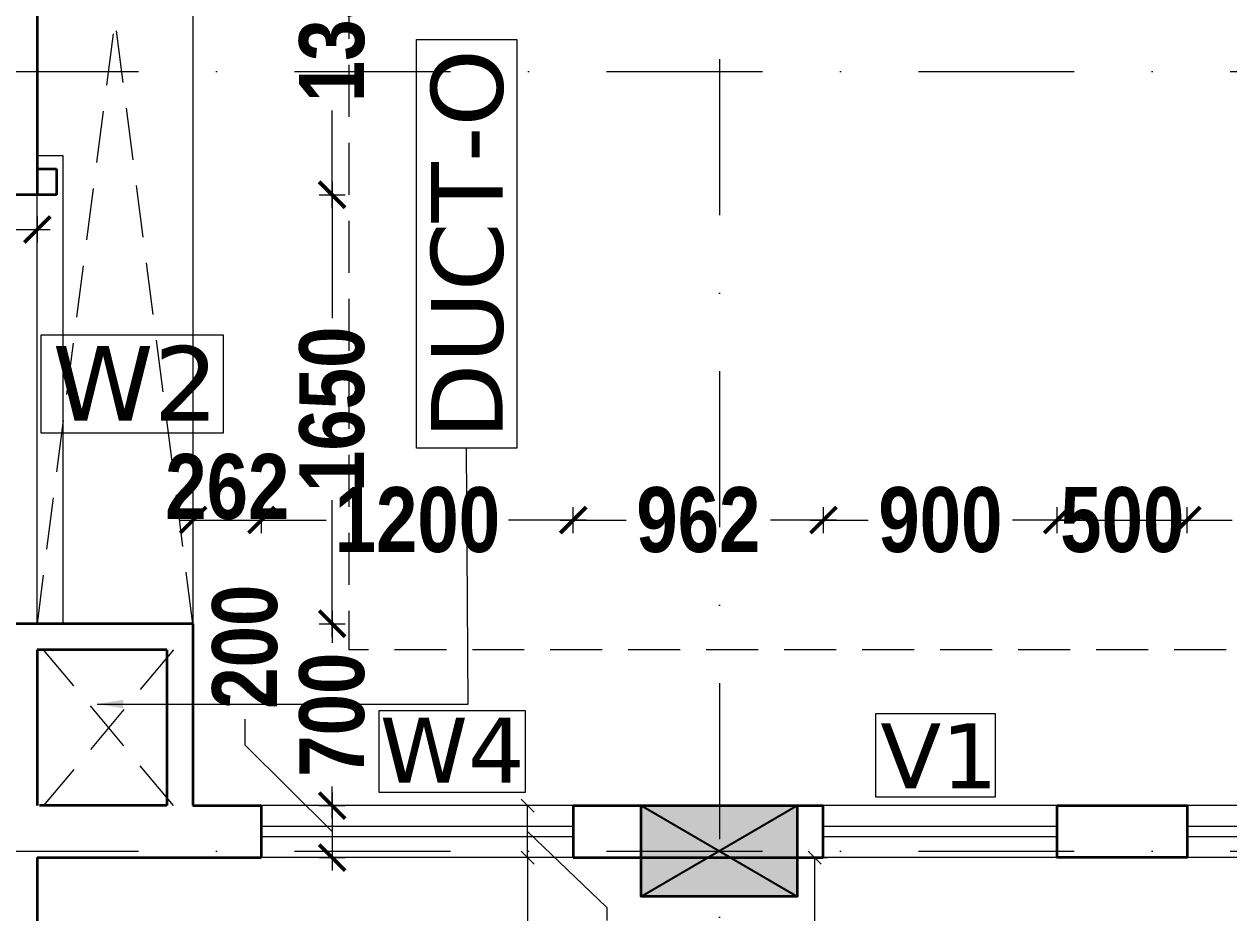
# Model space of a CAD drawing. Header units: millimetres. Extents: x -3092155 to 4513934, y -12317808 to 1850003.
# Drawn here: x -394009 to -389373, y -5564124 to -5560704 of the extents above; entities that cross this region are included whole.
import ezdxf

# ---------------------------------------------------------------- set-up
doc = ezdxf.new("R2010")
doc.units = ezdxf.units.MM
doc.header["$LTSCALE"] = 2
doc.header["$MEASUREMENT"] = 0
doc.header["$PDMODE"] = 34
doc.header["$PDSIZE"] = 500
doc.linetypes.add('DASHDOT', pattern=[1, 0.5, -0.25, 0, -0.25])
doc.linetypes.add('DASHED2', pattern=[0.375, 0.25, -0.125])
for name, color, linetype, lineweight in [('coloumn', 10, 'Continuous', 35), ('cornice', 12, 'Continuous', 25), ('D DIM', 250, 'Continuous', 9), ('DIM', 27, 'Continuous', 5), ('DUCT', 37, 'Continuous', 35), ('glass', 5, 'Continuous', 15), ('GRID', 251, 'DASHDOT', 5), ('SILL', 74, 'Continuous', 9), ('v1', 162, 'Continuous', 5), ('VENTI', 162, 'Continuous', 5), ('W2', 162, 'Continuous', 5), ('w4', 162, 'Continuous', 5), ('WAll', 250, 'Continuous', 35)]:
    doc.layers.add(name, color=color, linetype=linetype, lineweight=lineweight)
doc.layers.add('DOT', color=7, linetype='DASHED2', lineweight=0, true_color=0x89067c)
doc.layers.add('duct text', color=7, linetype='Continuous', lineweight=5, true_color=0x30182a)
doc.styles.add('COLOUMNN DIM', font='ARIALNB.TTF', dxfattribs={"height": 550})
doc.styles.add('door', font='arial.ttf', dxfattribs={"height": 70})
doc.styles.add('INNER DIM', font='ARIALNB.TTF', dxfattribs={"height": 250})
doc.styles.add('int dim', font='arialbd.ttf', dxfattribs={"height": 200})
doc.styles.add('style2', font='verdana.ttf')
doc.dimstyles.new('DOOR', dxfattribs={"dimtxt": 100, "dimasz": 100, "dimexe": 25, "dimexo": 50, "dimgap": 25, "dimtad": 0, "dimtih": 1, "dimtoh": 1, "dimdec": 0, "dimzin": 3, "dimdsep": 46, "dimtxsty": 'door', "dimblk": 'OBLIQUE', "dimcen": 200, "dimclrd": 256, "dimclre": 256, "dimclrt": 256, "dimadec": 0, "dimazin": 0, "dimtfac": 1, "dimtdec": 0, "dimtofl": 0, "dimtmove": 2, "dimatfit": 3, "dimfxl": 300, "dimfxlon": 1, "dimfrac": 1, "dimtolj": 1, "dimtzin": 0, "dimlwd": -1, "dimlwe": -1, "dimarcsym": 0})
doc.dimstyles.new('external final', dxfattribs={"dimscale": 0, "dimtxt": 250, "dimasz": 100, "dimexe": 50, "dimexo": 50, "dimgap": 50, "dimtad": 0, "dimdec": 0, "dimzin": 0, "dimdsep": 46, "dimtxsty": 'INNER DIM', "dimblk": 'ARCHTICK', "dimcen": 100, "dimdle": 50, "dimclrd": 256, "dimclre": 256, "dimclrt": 256, "dimadec": 0, "dimazin": 0, "dimtfac": 1, "dimtdec": 0, "dimtix": 1, "dimtmove": 1, "dimatfit": 3, "dimfxl": 50, "dimfxlon": 1, "dimtolj": 1, "dimtzin": 0, "dimlwd": -1, "dimlwe": -1, "dimarcsym": 1})
doc.dimstyles.new('lamon', dxfattribs={"dimtxt": 200, "dimasz": 50, "dimexe": 50, "dimexo": 100, "dimgap": 25, "dimtad": 0, "dimdec": 0, "dimzin": 3, "dimdsep": 46, "dimtxsty": 'int dim', "dimblk": 'OBLIQUE', "dimcen": 90, "dimclrd": 256, "dimclre": 256, "dimclrt": 256, "dimadec": 0, "dimazin": 0, "dimtfac": 1, "dimtdec": 0, "dimtofl": 0, "dimtmove": 1, "dimatfit": 3, "dimfxl": 1, "dimfrac": 1, "dimtolj": 1, "dimtzin": 0, "dimlwd": -1, "dimlwe": -1, "dimarcsym": 1})

# ---------------------------------------------------------------- blocks, each defined once
blk = doc.blocks.new('_ArchTick')
at = {"color": 0, "linetype": 'ByBlock', "const_width": 0.15}
blk.add_lwpolyline([(-0.5, -0.5), (0.5, 0.5)], dxfattribs=at)
blk = doc.blocks.new('*D258')
at = {"layer": 'D DIM', "ltscale": 100, "transparency": 16777216}
for p, q in [((-392823.9, -5559961.2), (-392823.9, -5560336)), ((-392873.9, -5560011.2), (-392773.9, -5560011.2)), ((-392823.9, -5561411.2), (-392823.9, -5561036.4)), ((-392873.9, -5561361.2), (-392773.9, -5561361.2))]:
    blk.add_line(p, q, dxfattribs=at)
at = {"layer": 'Defpoints', "color": 0, "lineweight": 50, "ltscale": 100, "transparency": 16777216}
for p in [(-393958.5, -5560011.2), (-393958.5, -5561361.2), (-392823.9, -5561361.2)]:
    blk.add_point(p, dxfattribs=at)
at = {"layer": 'D DIM', "ltscale": 100, "transparency": 16777216, "xscale": 100, "yscale": 100, "zscale": 100}
for p, rotation in [((-392823.9, -5560011.2), 90), ((-392823.9, -5561361.2), 270)]:
    blk.add_blockref('_ArchTick', p, dxfattribs=dict(at, rotation=rotation))
at = {"layer": 'D DIM', "ltscale": 100, "transparency": 16777216, "insert": (-392823.9, -5560686.2), "char_height": 250, "attachment_point": 5, "rotation": 90, "style": 'INNER DIM'}
blk.add_mtext('\\A1;1350', dxfattribs=at)
blk = doc.blocks.new('*D259')
at = {"layer": 'D DIM', "ltscale": 100, "transparency": 16777216}
for p, q in [((-392823.9, -5561311.2), (-392823.9, -5561836)), ((-392873.9, -5561361.2), (-392773.9, -5561361.2)), ((-392823.9, -5563061.2), (-392823.9, -5562536.4)), ((-392873.9, -5563011.2), (-392773.9, -5563011.2))]:
    blk.add_line(p, q, dxfattribs=at)
at = {"layer": 'Defpoints', "color": 0, "lineweight": 50, "ltscale": 100, "transparency": 16777216}
for p in [(-393958.5, -5561361.2), (-393358.5, -5563011.2), (-392823.9, -5563011.2)]:
    blk.add_point(p, dxfattribs=at)
at = {"layer": 'D DIM', "ltscale": 100, "transparency": 16777216, "xscale": 100, "yscale": 100, "zscale": 100}
for p, rotation in [((-392823.9, -5561361.2), 90), ((-392823.9, -5563011.2), 270)]:
    blk.add_blockref('_ArchTick', p, dxfattribs=dict(at, rotation=rotation))
at = {"layer": 'D DIM', "ltscale": 100, "transparency": 16777216, "insert": (-392823.9, -5562186.2), "char_height": 250, "attachment_point": 5, "rotation": 90, "style": 'INNER DIM'}
blk.add_mtext('\\A1;1650', dxfattribs=at)
blk = doc.blocks.new('*D260')
at = {"layer": 'D DIM', "ltscale": 100, "transparency": 16777216}
for p, q in [((-392823.9, -5562961.2), (-392823.9, -5563085.3)), ((-392873.9, -5563011.2), (-392773.9, -5563011.2)), ((-392823.9, -5563761.2), (-392823.9, -5563637.1)), ((-392873.9, -5563711.2), (-392773.9, -5563711.2))]:
    blk.add_line(p, q, dxfattribs=at)
at = {"layer": 'Defpoints', "color": 0, "lineweight": 50, "ltscale": 100, "transparency": 16777216}
for p in [(-393358.5, -5563011.2), (-393358.5, -5563711.2), (-392823.9, -5563711.2)]:
    blk.add_point(p, dxfattribs=at)
at = {"layer": 'D DIM', "ltscale": 100, "transparency": 16777216, "xscale": 100, "yscale": 100, "zscale": 100}
for p, rotation in [((-392823.9, -5563011.2), 90), ((-392823.9, -5563711.2), 270)]:
    blk.add_blockref('_ArchTick', p, dxfattribs=dict(at, rotation=rotation))
at = {"layer": 'D DIM', "ltscale": 100, "transparency": 16777216, "insert": (-392823.9, -5563361.2), "char_height": 250, "attachment_point": 5, "rotation": 90, "style": 'INNER DIM'}
blk.add_mtext('\\A1;700', dxfattribs=at)
blk = doc.blocks.new('*D261')
at = {"layer": 'D DIM', "ltscale": 100, "transparency": 16777216}
for p, q in [((-393159, -5563478), (-393159, -5563378)), ((-392823.9, -5563811.2), (-393159, -5563478)), ((-392823.9, -5563661.2), (-392823.9, -5563961.2)), ((-392873.9, -5563711.2), (-392773.9, -5563711.2)), ((-392873.9, -5563911.2), (-392773.9, -5563911.2))]:
    blk.add_line(p, q, dxfattribs=at)
at = {"layer": 'Defpoints', "color": 0, "lineweight": 50, "ltscale": 100, "transparency": 16777216}
for p in [(-393358.5, -5563711.2), (-393096, -5563911.2), (-392823.9, -5563911.2)]:
    blk.add_point(p, dxfattribs=at)
at = {"layer": 'D DIM', "ltscale": 100, "transparency": 16777216, "xscale": 100, "yscale": 100, "zscale": 100}
for p, rotation in [((-392823.9, -5563711.2), 90), ((-392823.9, -5563911.2), 270)]:
    blk.add_blockref('_ArchTick', p, dxfattribs=dict(at, rotation=rotation))
at = {"layer": 'D DIM', "ltscale": 100, "transparency": 16777216, "insert": (-393159, -5563099.7), "char_height": 250, "attachment_point": 5, "rotation": 90, "style": 'INNER DIM'}
blk.add_mtext('\\A1;200', dxfattribs=at)
blk = doc.blocks.new('*D262')
at = {"layer": 'D DIM', "ltscale": 100, "transparency": 16777216}
for p, q in [((-393358.5, -5562662.4), (-393358.5, -5562562.4)), ((-393096, -5562662.4), (-393096, -5562562.4)), ((-393408.5, -5562612.4), (-393046, -5562612.4))]:
    blk.add_line(p, q, dxfattribs=at)
at = {"layer": 'Defpoints', "color": 0, "lineweight": 50, "ltscale": 100, "transparency": 16777216}
for p in [(-393096, -5562612.4), (-393358.5, -5563011.2), (-393096, -5563711.2)]:
    blk.add_point(p, dxfattribs=at)
at = {"layer": 'D DIM', "ltscale": 100, "transparency": 16777216, "xscale": 100, "yscale": 100, "zscale": 100, "rotation": 180}
blk.add_blockref('_ArchTick', (-393358.5, -5562612.4), dxfattribs=at)
at = {"layer": 'D DIM', "ltscale": 100, "transparency": 16777216, "xscale": 100, "yscale": 100, "zscale": 100}
blk.add_blockref('_ArchTick', (-393096, -5562612.4), dxfattribs=at)
at = {"layer": 'D DIM', "ltscale": 100, "transparency": 16777216, "insert": (-393227.2, -5562484.9), "char_height": 250, "attachment_point": 5, "style": 'INNER DIM'}
blk.add_mtext('\\A1;262', dxfattribs=at)
blk = doc.blocks.new('*D263')
at = {"layer": 'D DIM', "ltscale": 100, "transparency": 16777216}
for p, q in [((-393096, -5562662.4), (-393096, -5562562.4)), ((-391896, -5562662.4), (-391896, -5562562.4)), ((-393146, -5562612.4), (-392846.2, -5562612.4)), ((-391846, -5562612.4), (-392145.8, -5562612.4))]:
    blk.add_line(p, q, dxfattribs=at)
at = {"layer": 'Defpoints', "color": 0, "lineweight": 50, "ltscale": 100, "transparency": 16777216}
for p in [(-391896, -5562612.4), (-393096, -5563711.2), (-391896, -5563711.2)]:
    blk.add_point(p, dxfattribs=at)
at = {"layer": 'D DIM', "ltscale": 100, "transparency": 16777216, "xscale": 100, "yscale": 100, "zscale": 100, "rotation": 180}
blk.add_blockref('_ArchTick', (-393096, -5562612.4), dxfattribs=at)
at = {"layer": 'D DIM', "ltscale": 100, "transparency": 16777216, "xscale": 100, "yscale": 100, "zscale": 100}
blk.add_blockref('_ArchTick', (-391896, -5562612.4), dxfattribs=at)
at = {"layer": 'D DIM', "ltscale": 100, "transparency": 16777216, "insert": (-392496, -5562612.4), "char_height": 250, "attachment_point": 5, "style": 'INNER DIM'}
blk.add_mtext('\\A1;1200', dxfattribs=at)
blk = doc.blocks.new('*D264')
at = {"layer": 'D DIM', "ltscale": 100, "transparency": 16777216}
for p, q in [((-391896, -5562662.4), (-391896, -5562562.4)), ((-390933.5, -5562662.4), (-390933.5, -5562562.4)), ((-391946, -5562612.4), (-391692, -5562612.4)), ((-390883.5, -5562612.4), (-391137.5, -5562612.4))]:
    blk.add_line(p, q, dxfattribs=at)
at = {"layer": 'Defpoints', "color": 0, "lineweight": 50, "ltscale": 100, "transparency": 16777216}
for p in [(-390933.5, -5562612.4), (-391896, -5563711.2), (-390933.5, -5563711.2)]:
    blk.add_point(p, dxfattribs=at)
at = {"layer": 'D DIM', "ltscale": 100, "transparency": 16777216, "xscale": 100, "yscale": 100, "zscale": 100, "rotation": 180}
blk.add_blockref('_ArchTick', (-391896, -5562612.4), dxfattribs=at)
at = {"layer": 'D DIM', "ltscale": 100, "transparency": 16777216, "xscale": 100, "yscale": 100, "zscale": 100}
blk.add_blockref('_ArchTick', (-390933.5, -5562612.4), dxfattribs=at)
at = {"layer": 'D DIM', "ltscale": 100, "transparency": 16777216, "insert": (-391414.7, -5562612.4), "char_height": 250, "attachment_point": 5, "style": 'INNER DIM'}
blk.add_mtext('\\A1;962', dxfattribs=at)
blk = doc.blocks.new('*D265')
at = {"layer": 'D DIM', "ltscale": 100, "transparency": 16777216}
for p, q in [((-390933.5, -5562662.4), (-390933.5, -5562562.4)), ((-390033.5, -5562662.4), (-390033.5, -5562562.4)), ((-390983.5, -5562612.4), (-390760.9, -5562612.4)), ((-389983.5, -5562612.4), (-390206.1, -5562612.4))]:
    blk.add_line(p, q, dxfattribs=at)
at = {"layer": 'Defpoints', "color": 0, "lineweight": 50, "ltscale": 100, "transparency": 16777216}
for p in [(-390033.5, -5562612.4), (-390933.5, -5563711.2), (-390033.5, -5563711.2)]:
    blk.add_point(p, dxfattribs=at)
at = {"layer": 'D DIM', "ltscale": 100, "transparency": 16777216, "xscale": 100, "yscale": 100, "zscale": 100, "rotation": 180}
blk.add_blockref('_ArchTick', (-390933.5, -5562612.4), dxfattribs=at)
at = {"layer": 'D DIM', "ltscale": 100, "transparency": 16777216, "xscale": 100, "yscale": 100, "zscale": 100}
blk.add_blockref('_ArchTick', (-390033.5, -5562612.4), dxfattribs=at)
at = {"layer": 'D DIM', "ltscale": 100, "transparency": 16777216, "insert": (-390483.5, -5562612.4), "char_height": 250, "attachment_point": 5, "style": 'INNER DIM'}
blk.add_mtext('\\A1;900', dxfattribs=at)
blk = doc.blocks.new('*D266')
at = {"layer": 'D DIM', "ltscale": 100, "transparency": 16777216}
for p, q in [((-390033.5, -5562662.4), (-390033.5, -5562562.4)), ((-389533.5, -5562662.4), (-389533.5, -5562562.4)), ((-390033.5, -5562612.4), (-389533.5, -5562612.4))]:
    blk.add_line(p, q, dxfattribs=at)
at = {"layer": 'Defpoints', "color": 0, "lineweight": 50, "ltscale": 100, "transparency": 16777216}
for p in [(-389533.5, -5562612.4), (-390033.5, -5563711.2), (-389533.5, -5563711.2)]:
    blk.add_point(p, dxfattribs=at)
at = {"layer": 'D DIM', "ltscale": 100, "transparency": 16777216, "insert": (-389783.5, -5562612.4), "char_height": 250, "attachment_point": 5, "style": 'INNER DIM'}
blk.add_mtext('\\A1;500', dxfattribs=at)
blk = doc.blocks.new('*D267')
at = {"layer": 'D DIM', "ltscale": 100, "transparency": 16777216}
for p, q in [((-389533.5, -5562662.4), (-389533.5, -5562562.4)), ((-388633.5, -5562662.4), (-388633.5, -5562562.4)), ((-389583.5, -5562612.4), (-389360.9, -5562612.4)), ((-388583.5, -5562612.4), (-388806.1, -5562612.4))]:
    blk.add_line(p, q, dxfattribs=at)
at = {"layer": 'Defpoints', "color": 0, "lineweight": 50, "ltscale": 100, "transparency": 16777216}
for p in [(-388633.5, -5562612.4), (-389533.5, -5563711.2), (-388633.5, -5563711.2)]:
    blk.add_point(p, dxfattribs=at)
at = {"layer": 'D DIM', "ltscale": 100, "transparency": 16777216, "xscale": 100, "yscale": 100, "zscale": 100, "rotation": 180}
blk.add_blockref('_ArchTick', (-389533.5, -5562612.4), dxfattribs=at)
at = {"layer": 'D DIM', "ltscale": 100, "transparency": 16777216, "xscale": 100, "yscale": 100, "zscale": 100}
blk.add_blockref('_ArchTick', (-388633.5, -5562612.4), dxfattribs=at)
at = {"layer": 'D DIM', "ltscale": 100, "transparency": 16777216, "insert": (-389083.5, -5562612.4), "char_height": 250, "attachment_point": 5, "style": 'INNER DIM'}
blk.add_mtext('\\A1;900', dxfattribs=at)
blk = doc.blocks.new('*D564')
at = {"layer": 'D DIM', "ltscale": 100, "transparency": 16777216}
for p, q in [((-394158.5, -5561444.8), (-394158.5, -5561544.8)), ((-393958.5, -5561444.8), (-393958.5, -5561544.8)), ((-394058.5, -5561494.8), (-394357.3, -5561890.5)), ((-394208.5, -5561494.8), (-393908.5, -5561494.8)), ((-394357.3, -5561890.5), (-394457.3, -5561890.5))]:
    blk.add_line(p, q, dxfattribs=at)
at = {"layer": 'Defpoints', "color": 0, "lineweight": 50, "ltscale": 100, "transparency": 16777216}
for p in [(-393958.5, -5561047.7), (-394158.5, -5561061.2), (-393958.5, -5561494.8)]:
    blk.add_point(p, dxfattribs=at)
at = {"layer": 'D DIM', "ltscale": 100, "transparency": 16777216, "xscale": 100, "yscale": 100, "zscale": 100, "rotation": 180}
blk.add_blockref('_ArchTick', (-394158.5, -5561494.8), dxfattribs=at)
at = {"layer": 'D DIM', "ltscale": 100, "transparency": 16777216, "xscale": 100, "yscale": 100, "zscale": 100}
blk.add_blockref('_ArchTick', (-393958.5, -5561494.8), dxfattribs=at)
at = {"layer": 'D DIM', "ltscale": 100, "transparency": 16777216, "insert": (-394735.6, -5561890.5), "char_height": 250, "attachment_point": 5, "style": 'INNER DIM'}
blk.add_mtext('\\A1;200', dxfattribs=at)
blk = doc.blocks.new('_Oblique')
at = {"color": 0, "linetype": 'ByBlock', "lineweight": -2}
blk.add_line((-0.5, -0.5), (0.5, 0.5), dxfattribs=at)
blk = doc.blocks.new('*D691')
at = {"layer": 'Defpoints', "color": 0, "lineweight": 50, "ltscale": 100, "transparency": 16777216}
for p in [(-392071.8, -5563911.2), (-391633.5, -5563911.2), (-391358.5, -5565061.2)]:
    blk.add_point(p, dxfattribs=at)
at = {"layer": 'DIM', "ltscale": 100, "transparency": 16777216}
for p, q in [((-391733.5, -5563911.2), (-392121.8, -5563911.2)), ((-392071.8, -5563911.2), (-392071.8, -5564168.4)), ((-392071.8, -5565061.2), (-392071.8, -5564804)), ((-391458.5, -5565061.2), (-392121.8, -5565061.2))]:
    blk.add_line(p, q, dxfattribs=at)
at = {"layer": 'DIM', "ltscale": 100, "transparency": 16777216, "xscale": 50, "yscale": 50, "zscale": 50}
for p, rotation in [((-392071.8, -5563911.2), 90), ((-392071.8, -5565061.2), 270)]:
    blk.add_blockref('_Oblique', p, dxfattribs=dict(at, rotation=rotation))
at = {"layer": 'DIM', "ltscale": 100, "transparency": 16777216, "insert": (-392071.8, -5564486.2), "char_height": 200, "attachment_point": 5, "rotation": 90, "style": 'int dim'}
blk.add_mtext('\\A1;1150', dxfattribs=at)
blk = doc.blocks.new('*D692')
at = {"layer": 'Defpoints', "color": 0, "lineweight": 50, "ltscale": 100, "transparency": 16777216}
for p in [(-392071.8, -5563711.2), (-391633.5, -5563711.2), (-391633.5, -5563911.2)]:
    blk.add_point(p, dxfattribs=at)
at = {"layer": 'DIM', "ltscale": 100, "transparency": 16777216}
for p, q in [((-391733.5, -5563711.2), (-392121.8, -5563711.2)), ((-392071.8, -5563911.2), (-392071.8, -5563711.2)), ((-392071.8, -5563811.2), (-391767, -5564103.7)), ((-391733.5, -5563911.2), (-392121.8, -5563911.2)), ((-391767, -5564103.7), (-391767, -5564153.7))]:
    blk.add_line(p, q, dxfattribs=at)
at = {"layer": 'DIM', "ltscale": 100, "transparency": 16777216, "xscale": 50, "yscale": 50, "zscale": 50}
for p, rotation in [((-392071.8, -5563711.2), 90), ((-392071.8, -5563911.2), 270)]:
    blk.add_blockref('_Oblique', p, dxfattribs=dict(at, rotation=rotation))
at = {"layer": 'DIM', "ltscale": 100, "transparency": 16777216, "insert": (-391767, -5564401.4), "char_height": 200, "attachment_point": 5, "rotation": 90, "style": 'int dim'}
blk.add_mtext('\\A1;200', dxfattribs=at)
blk = doc.blocks.new('*D716')
at = {"layer": 'Defpoints', "color": 0, "lineweight": 50, "ltscale": 100, "transparency": 16777216}
for p in [(-391033.1, -5563911.2), (-390967.2, -5563911.2), (-391258.5, -5565061.2)]:
    blk.add_point(p, dxfattribs=at)
at = {"layer": 'DIM', "ltscale": 100, "transparency": 16777216}
for p, q in [((-390967.2, -5563911.2), (-390967.2, -5564168.4)), ((-390933.1, -5563911.2), (-390917.2, -5563911.2)), ((-390967.2, -5565061.2), (-390967.2, -5564804)), ((-391158.5, -5565061.2), (-390917.2, -5565061.2))]:
    blk.add_line(p, q, dxfattribs=at)
at = {"layer": 'DIM', "ltscale": 100, "transparency": 16777216, "xscale": 50, "yscale": 50, "zscale": 50}
for p, rotation in [((-390967.2, -5563911.2), 90), ((-390967.2, -5565061.2), 270)]:
    blk.add_blockref('_Oblique', p, dxfattribs=dict(at, rotation=rotation))
at = {"layer": 'DIM', "ltscale": 100, "transparency": 16777216, "insert": (-390967.2, -5564486.2), "char_height": 200, "attachment_point": 5, "rotation": 90, "style": 'int dim'}
blk.add_mtext('\\A1;1150', dxfattribs=at)
blk = doc.blocks.new('*D1043')
at = {"layer": 'D DIM', "ltscale": 100, "transparency": 16777216}
for p, q in [((-371304.6, -5563836.2), (-371304.6, -5565380.5)), ((-371354.6, -5563886.2), (-371254.6, -5563886.2)), ((-371304.6, -5568385.5), (-371304.6, -5566841.2)), ((-371254.6, -5568335.5), (-371354.6, -5568335.5))]:
    blk.add_line(p, q, dxfattribs=at)
at = {"layer": 'Defpoints', "color": 0, "lineweight": 50, "ltscale": 100, "transparency": 16777216}
for p in [(-456692.5, -5563886.2), (-371304.6, -5563886.2), (-369359.9, -5568335.5)]:
    blk.add_point(p, dxfattribs=at)
at = {"layer": 'D DIM', "ltscale": 100, "transparency": 16777216, "xscale": 100, "yscale": 100, "zscale": 100}
for p, rotation in [((-371304.6, -5563886.2), 90), ((-371304.6, -5568335.5), 270)]:
    blk.add_blockref('_ArchTick', p, dxfattribs=dict(at, rotation=rotation))
at = {"layer": 'D DIM', "ltscale": 100, "transparency": 16777216, "insert": (-371304.6, -5566110.8), "char_height": 550, "attachment_point": 5, "rotation": 90, "style": 'COLOUMNN DIM'}
blk.add_mtext('\\A1;4449', dxfattribs=at)
blk = doc.blocks.new('S.F')
at = {"layer": 'coloumn', "ltscale": 100}
blk.add_hatch(color=256, dxfattribs=at).paths.add_polyline_path([(94635.5, -5871906.2), (94635.5, -5872256.2), (94035.5, -5872256.2), (94035.5, -5871906.2)])
at = {"layer": 'coloumn', "lineweight": 25, "ltscale": 100}
for p, q in [((94035.5, -5872256.2), (94635.5, -5871906.2)), ((94035.5, -5871906.2), (94635.5, -5872256.2))]:
    blk.add_line(p, q, dxfattribs=at)
at = {"layer": 'coloumn', "ltscale": 100}
blk.add_lwpolyline([(94635.5, -5871906.2), (94635.5, -5872256.2), (94035.5, -5872256.2), (94035.5, -5871906.2)], close=True, dxfattribs=at)
blk = doc.blocks.new('hyh')
at = {"layer": 'duct text', "ltscale": 0.1}
blk.add_lwpolyline([(-129244.8, -5606325.6), (-129244.8, -5604753.1), (-128858.7, -5604753.1), (-128858.7, -5606325.6)], close=True, dxfattribs=at)
at = {"layer": 'duct text', "ltscale": 0.1, "insert": (-129048.2, -5605541), "char_height": 276.639, "width": 1547.237, "attachment_point": 5, "rotation": 90, "style": 'style2'}
blk.add_mtext('\\pt3043;DUCT-O', dxfattribs=at)
at = {"layer": 'duct text', "ltscale": 0.1}
blk.add_leader([(-130473.1, -5607310.1), (-129045.1, -5607310.1), (-129051.7, -5606325.6)], dimstyle='DOOR', dxfattribs=at)

msp = doc.modelspace()

# ---------------------------------------------------------------- linework, layer by layer
at = {"layer": 'DIM', "ltscale": 100}
msp.add_line((-391033.9, -5563711.2), (-391033.9, -5564061.2), dxfattribs=at)
at = {"layer": 'DOT', "ltscale": 400}
for p, q in [((-392759.3, -5550061.2), (-392759.3, -5563111.9)), ((-393359.3, -5563011.2), (-393959.3, -5558361.2)), ((-393359.3, -5558361.2), (-393959.3, -5563011.2)), ((-393433.9, -5563711.2), (-393933.9, -5563111.2)), ((-393433.9, -5563111.2), (-393933.9, -5563711.2)), ((-383684.3, -5563111.9), (-392759.3, -5563111.9))]:
    msp.add_line(p, q, dxfattribs=at)
at = {"layer": 'DUCT', "ltscale": 100}
for p, q in [((-393959.3, -5560011.2), (-393959.3, -5561361.2)), ((-393958.9, -5561261.2), (-393883.9, -5561261.2)), ((-393883.9, -5561261.2), (-393883.9, -5561361.2)), ((-393959.3, -5561361.2), (-394159.3, -5561361.2)), ((-393883.9, -5561361.2), (-393958.9, -5561361.2)), ((-393359.3, -5563011.2), (-394159.3, -5563011.2)), ((-393359.3, -5563011.2), (-393359.3, -5563711.2)), ((-393959.3, -5563111.2), (-393959.3, -5563711.2)), ((-393459.3, -5563111.2), (-393959.3, -5563111.2)), ((-393459.3, -5563111.2), (-393459.3, -5563711.2)), ((-393459.3, -5563711.2), (-393950.1, -5563711.2)), ((-393359.3, -5563711.2), (-393096.4, -5563711.2)), ((-393096.4, -5563711.2), (-393096.4, -5563911.2)), ((-391896.4, -5563711.2), (-390933.9, -5563711.2)), ((-391896.4, -5563711.2), (-391896.4, -5563911.2)), ((-390933.9, -5563911.2), (-390933.9, -5563711.2)), ((-393959.3, -5563911.2), (-393096.4, -5563911.2)), ((-391896.4, -5563911.2), (-390933.9, -5563911.2))]:
    msp.add_line(p, q, dxfattribs=at)
msp.add_lwpolyline([(-390033.9, -5563711.2), (-389533.9, -5563711.2), (-389533.9, -5563911.2), (-390033.9, -5563911.2)], close=True, dxfattribs=at)
at = {"layer": 'glass', "ltscale": 100}
for p, q in [((-391896.4, -5563791.2), (-393096.4, -5563791.2)), ((-390033.9, -5563791.2), (-390933.9, -5563791.2)), ((-388633.9, -5563791.2), (-389533.9, -5563791.2)), ((-391896.4, -5563831.2), (-393096.4, -5563831.2)), ((-390033.9, -5563831.2), (-390933.9, -5563831.2)), ((-388633.9, -5563831.2), (-389533.9, -5563831.2))]:
    msp.add_line(p, q, dxfattribs=at)
at = {"layer": 'GRID', "color": 5, "ltscale": 600}
msp.add_line((-391333.9, -5499634.4), (-391333.9, -5584428.2), dxfattribs=at)
at = {"layer": 'GRID', "color": 6, "ltscale": 600}
for p, q in [((-460173.8, -5560886.2), (-367334.4, -5560886.2)), ((-460173.8, -5563886.2), (-367334.4, -5563886.2))]:
    msp.add_line(p, q, dxfattribs=at)
at = {"layer": 'SILL', "ltscale": 100}
for p, q in [((-393359.3, -5558361.2), (-393359.3, -5563011.2)), ((-393858.9, -5561211.6), (-393958.9, -5561211.6)), ((-393858.9, -5563011.2), (-393858.9, -5561211.6)), ((-393959.3, -5563011.2), (-393959.3, -5561361.2)), ((-391892.9, -5563711.2), (-393096.4, -5563711.2)), ((-390033.9, -5563711.2), (-390933.9, -5563711.2)), ((-388633.9, -5563711.2), (-389533.9, -5563711.2)), ((-391896.4, -5563911.2), (-393096.4, -5563911.2)), ((-390033.9, -5563911.2), (-390933.9, -5563911.2)), ((-388633.9, -5563911.2), (-389533.9, -5563911.2))]:
    msp.add_line(p, q, dxfattribs=at)
at = {"layer": 'VENTI', "ltscale": 100}
msp.add_lwpolyline([(-390731.3, -5563356.2), (-390273, -5563356.2), (-390273, -5563678.1), (-390731.3, -5563678.1)], close=True, dxfattribs=at)
at = {"layer": 'W2', "ltscale": 100}
msp.add_lwpolyline([(-393943, -5561900.3), (-393243.4, -5561900.3), (-393243.4, -5562277.8), (-393943, -5562277.8)], close=True, dxfattribs=at)
at = {"layer": 'W2'}
msp.add_lwpolyline([(-392643.3, -5563345.1), (-392081.3, -5563345.1), (-392081.3, -5563661), (-392643.3, -5563661)], close=True, dxfattribs=at)
at = {"layer": 'WAll', "ltscale": 100}
msp.add_line((-393959.3, -5563911.2), (-393959.3, -5566336.2), dxfattribs=at)
msp.add_line((-393959.3, -5563911.2), (-393959.3, -5566336.2), dxfattribs=at)

# ---------------------------------------------------------------- block references
at = {"layer": 'coloumn'}
msp.add_blockref('S.F', (-485670.2, 308195), dxfattribs=at)
at = {"layer": 'cornice', "color": 3, "lineweight": 50}
msp.add_blockref('hyh', (-263254.8, 43989.8), dxfattribs=at)

# ---------------------------------------------------------------- texts
at = {"layer": 'v1', "style": 'style2'}
msp.add_text('V1', height=250, dxfattribs=at).set_placement((-390714.6, -5563644.9))
at = {"layer": 'W2', "style": 'style2'}
msp.add_text('W2', height=287, dxfattribs=at).set_placement((-393900, -5562229.6))
at = {"layer": 'w4', "style": 'style2'}
msp.add_text('W4', height=250, dxfattribs=at).set_placement((-392640.5, -5563622.6))

# ---------------------------------------------------------------- dimensions: what is measured, and where the dimension line sits
at = {"layer": 'D DIM', "ltscale": 100}
for base, p1, p2, override, picture, middle in [((-392823.9, -5561361.2), (-393958.5, -5560011.2), (-393958.5, -5561361.2), {"dimscale": 1}, '*D258', (-392823.9, -5560686.2)), ((-392823.9, -5563011.2), (-393958.5, -5561361.2), (-393358.5, -5563011.2), {"dimscale": 1}, '*D259', (-392823.9, -5562186.2)), ((-392823.9, -5563711.2), (-393358.5, -5563011.2), (-393358.5, -5563711.2), {"dimscale": 1}, '*D260', (-392823.9, -5563361.2)), ((-371304.6, -5563886.2), (-369359.9, -5568335.5), (-456692.5, -5563886.2), {"dimscale": 1, "dimtxsty": 'COLOUMNN DIM'}, '*D1043', (-371304.6, -5566110.8))]:
    dim = msp.add_linear_dim(base=base, p1=p1, p2=p2, angle=90, dimstyle='external final', override=override, dxfattribs=at)
    dim.commit()
    dim.dimension.update_dxf_attribs({"geometry": picture, "text_midpoint": middle})
for base, p1, p2, picture, middle in [((-393958.5, -5561494.8), (-394158.5, -5561061.2), (-393958.5, -5561047.7), '*D564', (-394507.3, -5561890.5)), ((-393095.9954, -5562612.445), (-393358.4952, -5563011.2063), (-393095.9954, -5563711.2065), '*D262', (-393227.2453, -5562484.887))]:
    dim = msp.add_linear_dim(base=base, p1=p1, p2=p2, dimstyle='external final', override={"dimscale": 1}, dxfattribs=at)
    dim.commit()
    dim.dimension.update_dxf_attribs({"geometry": picture, "text_midpoint": middle, "dimtype": 160})
for base, p1, p2, picture, middle in [((-391896, -5562612.4), (-393096, -5563711.2), (-391896, -5563711.2), '*D263', (-392496, -5562612.4)), ((-390933.4958, -5562612.445), (-391895.9954, -5563711.2065), (-390933.4958, -5563711.2065), '*D264', (-391414.7456, -5562612.445)), ((-390033.5, -5562612.4), (-390933.5, -5563711.2), (-390033.5, -5563711.2), '*D265', (-390483.5, -5562612.4)), ((-389533.5, -5562612.4), (-390033.5, -5563711.2), (-389533.5, -5563711.2), '*D266', (-389783.5, -5562612.4)), ((-388633.5, -5562612.4), (-389533.5, -5563711.2), (-388633.5, -5563711.2), '*D267', (-389083.5, -5562612.4))]:
    dim = msp.add_linear_dim(base=base, p1=p1, p2=p2, dimstyle='external final', override={"dimscale": 1}, dxfattribs=at)
    dim.commit()
    dim.dimension.update_dxf_attribs({"geometry": picture, "text_midpoint": middle})
dim = msp.add_linear_dim(base=(-392823.9, -5563911.2), p1=(-393358.5, -5563711.2), p2=(-393096, -5563911.2), angle=90, dimstyle='external final', override={"dimscale": 1}, dxfattribs=at)
dim.commit()
dim.dimension.update_dxf_attribs({"geometry": '*D261', "text_midpoint": (-393159, -5563328), "dimtype": 160})
at = {"layer": 'DIM', "ltscale": 100}
dim = msp.add_linear_dim(base=(-392071.8, -5563711.2), p1=(-391633.5, -5563911.2), p2=(-391633.5, -5563711.2), angle=90, dimstyle='lamon', dxfattribs=at)
dim.commit()
dim.dimension.update_dxf_attribs({"geometry": '*D692', "text_midpoint": (-391767, -5564178.7), "dimtype": 160})
for base, p1, p2, picture, middle in [((-392071.8, -5563911.2), (-391358.5, -5565061.2), (-391633.5, -5563911.2), '*D691', (-392071.8, -5564486.2)), ((-390967.2, -5563911.2), (-391258.5, -5565061.2), (-391033.1, -5563911.2), '*D716', (-390967.2, -5564486.2))]:
    dim = msp.add_linear_dim(base=base, p1=p1, p2=p2, angle=90, dimstyle='lamon', dxfattribs=at)
    dim.commit()
    dim.dimension.update_dxf_attribs({"geometry": picture, "text_midpoint": middle})

doc.saveas('drawing.dxf')
